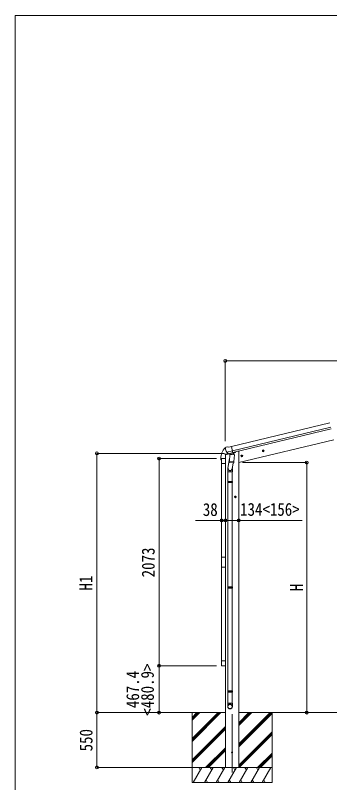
# Model space of a CAD drawing. Units: millimetres at full size, sheet at 1:30. Extents: x -8385 to 8479, y -5853 to 5787.
# Drawn here: x -8385 to -5238, y -1889 to 5787 of the extents above; entities that cross this region are included whole.
import ezdxf
from ezdxf.enums import TextEntityAlignment as Align

# ---------------------------------------------------------------- set-up
doc = ezdxf.new("R2010")
doc.units = ezdxf.units.MM
doc.header["$LTSCALE"] = 30
doc.header["$PDMODE"] = 32
doc.header["$PDSIZE"] = 30
for name, color, linetype, lineweight in [('0-0_0', 7, 'Continuous', 9), ('0-1_本体', 4, 'Continuous', 9), ('0-2_部品', 7, 'Continuous', 9), ('0-8_PARTS2', 2, 'Continuous', 9), ('0-A_寸法', 6, 'Continuous', 9), ('1-1_GLASS', 4, 'Continuous', 9), ('1-2_GLASS_SEAL', 7, 'Continuous', 9), ('1-A', 6, 'Continuous', 9), ('F-0_240', 7, 'Continuous', 9)]:
    doc.layers.add(name, color=color, linetype=linetype, lineweight=lineweight)
doc.styles.add('ＭＳ ゴシック', font='')
doc.styles.get('ＭＳ ゴシック').set_extended_font_data('MS Gothic')

msp = doc.modelspace()

# ---------------------------------------------------------------- linework, layer by layer
at = {"layer": '0-0_0'}
for p, q in [((-6282.34, -1186.89), (-6794.56, -1186.9)), ((-6615.34, -1235.5), (-6566.74, -1186.89)), ((-6615.34, -1186.9), (-6615.34, -1886.9)), ((-6615.34, -1447.63), (-6354.61, -1186.9)), ((-6615.34, -1461.77), (-6340.47, -1186.9)), ((-6615.34, -1475.91), (-6326.32, -1186.9)), ((-6615.34, -1263.78), (-6538.46, -1186.9)), ((-6615.34, -1249.64), (-6552.6, -1186.9)), ((-6148.34, -1501.13), (-5834.11, -1186.9)), ((-6148.34, -1515.27), (-5819.97, -1186.9)), ((-6148.34, -1317.28), (-6017.96, -1186.9)), ((-6148.34, -1303.14), (-6032.1, -1186.9)), ((-6148.34, -1289), (-6046.24, -1186.9)), ((-6148.34, -1186.9), (-1025.52, -1186.9)), ((-6148.34, -1529.41), (-5815.34, -1196.41)), ((-5815.34, -1186.9), (-5815.34, -1886.9)), ((-6615.34, -1659.76), (-6282.34, -1326.76)), ((-6615.34, -1673.9), (-6282.34, -1340.9)), ((-6615.34, -1688.04), (-6282.34, -1355.04)), ((-6148.34, -1713.26), (-5815.34, -1380.26)), ((-6148.34, -1727.4), (-5815.34, -1394.4)), ((-6143.69, -1736.9), (-5815.34, -1408.54)), ((-6480.35, -1736.9), (-6282.34, -1538.89)), ((-6466.2, -1736.9), (-6282.34, -1553.03)), ((-6452.06, -1736.9), (-6282.34, -1567.18)), ((-5959.85, -1736.9), (-5815.34, -1592.39)), ((-5945.7, -1736.9), (-5815.34, -1606.53)), ((-5931.56, -1736.9), (-5815.34, -1620.68)), ((-5815.34, -1736.9), (-6615.34, -1736.9)), ((-6605.05, -1886.9), (-6518.45, -1736.9)), ((-6533.45, -1762.88), (-6548.45, -1736.9)), ((-6489.58, -1886.9), (-6402.98, -1736.9)), ((-6417.98, -1762.88), (-6432.98, -1736.9)), ((-6374.11, -1886.9), (-6287.51, -1736.9)), ((-6302.51, -1762.88), (-6317.51, -1736.9)), ((-6148.34, -1736.9), (-6282.34, -1736.9)), ((-6258.64, -1886.9), (-6172.04, -1736.9)), ((-6187.04, -1762.88), (-6202.04, -1736.9)), ((-6143.17, -1886.9), (-6056.57, -1736.9)), ((-6071.57, -1762.88), (-6086.57, -1736.9)), ((-6027.7, -1886.9), (-5941.1, -1736.9)), ((-5971.1, -1736.9), (-5956.1, -1762.88)), ((-5912.23, -1886.9), (-5825.63, -1736.9)), ((-6615.34, -1886.9), (-5815.34, -1886.9)), ((-6474.58, -1860.92), (-6459.58, -1886.9)), ((-6359.11, -1860.92), (-6344.11, -1886.9)), ((-6243.64, -1860.92), (-6228.64, -1886.9)), ((-6128.17, -1860.92), (-6113.17, -1886.9)), ((-6012.7, -1860.92), (-5997.7, -1886.9)), ((-5897.23, -1860.92), (-5882.23, -1886.9))]:
    msp.add_line(p, q, dxfattribs=at)
at = {"layer": '0-1_本体'}
for p, q in [((-5237.89, 1709.48), (-6221.13, 1473.42)), ((-5227.81, 1667.5), (-6211.05, 1431.44)), ((-5223.88, 1651.13), (-6207.13, 1415.1)), ((-6148.34, 1312.98), (-5197.5, 1541.26)), ((-6282.34, 1389.82), (-6282.34, -1736.9)), ((-6148.34, 1426.1), (-6161.21, 1426.1)), ((-6148.34, 1426.1), (-6148.34, -1736.9))]:
    msp.add_line(p, q, dxfattribs=at)
at = {"layer": '0-2_部品'}
for p, q in [((-6278.36, 1466.02), (-6282.22, 1459.73)), ((-6275.27, 1468.27), (-6262.08, 1471.44)), ((-6247.52, 1468.76), (-6260.78, 1471.46)), ((-6247.52, 1468.76), (-6221.59, 1474.99)), ((-6206.44, 1411.87), (-6221.59, 1474.99)), ((-6284.61, 1389.23), (-6241.68, 1399.54)), ((-6284.61, 1396.12), (-6284.61, 1389.23)), ((-6282.58, 1457.45), (-6282.31, 1456.3)), ((-6255.37, 1405.5), (-6282.31, 1399.04)), ((-6268.8, 1417.72), (-6268.21, 1416.87)), ((-6268.53, 1417.14), (-6211.02, 1430.95)), ((-6268.21, 1416.87), (-6268.05, 1416.72)), ((-6251.67, 1402.23), (-6268.05, 1416.72)), ((-6248.97, 1401.66), (-6241.45, 1403.47)), ((-6244.76, 1401.91), (-6244.81, 1401.17)), ((-6244.06, 1400.13), (-6218.24, 1393.69)), ((-6237.14, 1394.78), (-6241.81, 1327.95)), ((-6241.17, 1403.44), (-6241.45, 1403.47)), ((-6216.4, 1409.39), (-6241.17, 1403.44)), ((-6191.45, 1391.59), (-6237.14, 1394.78)), ((-6235.36, 1397.96), (-6235.59, 1394.67)), ((-6215.85, 1409.13), (-6216.87, 1394.52)), ((-6216.16, 1409.54), (-6216.4, 1409.39)), ((-6216.16, 1409.54), (-6206.44, 1411.87)), ((-6206.81, 1413.42), (-6205.87, 1413.35)), ((-6205.87, 1413.35), (-6192.55, 1398.04)), ((-6202.11, 1409.03), (-6183.89, 1413.41)), ((-6196.13, 1324.75), (-6191.45, 1391.59)), ((-6192.55, 1398.04), (-6193, 1391.7)), ((-6180.05, 1421.53), (-6180.05, 1418.27)), ((-6107.58, 1381.84), (-6127.03, 1377.17)), ((-6124.6, 1377.75), (-6122.47, 1384.95)), ((-6114.97, 1369.78), (-6119.64, 1389.23)), ((-5893.66, 1433.2), (-5913.11, 1428.53)), ((-5910.68, 1429.11), (-5908.55, 1436.31)), ((-5905.51, 1423.67), (-5910.68, 1429.11)), ((-5901.05, 1421.14), (-5905.72, 1440.59)), ((-5898.22, 1425.42), (-5905.51, 1423.67)), ((-5896.08, 1432.62), (-5898.22, 1425.42)), ((-6240.08, 1352.71), (-6255.99, 1256.54)), ((-6242.67, 1315.48), (-6241.8, 1327.94)), ((-6242.28, 1314.12), (-6242.28, 1314.12)), ((-6196.13, 1324.75), (-6241.81, 1327.95)), ((-6240.83, 1313.34), (-6199.13, 1310.43)), ((-6204.56, 1310.8), (-6215.29, 1247.22)), ((-6196.14, 1324.75), (-6197.03, 1312.05)), ((-6119.44, 1372.31), (-6124.6, 1377.75)), ((-6112.14, 1374.06), (-6119.44, 1372.31)), ((-6110.01, 1381.26), (-6112.14, 1374.06)), ((-6212.15, 1254.04), (-6212.15, 1219.38)), ((-6256.15, 1219.38), (-6256.15, 1125.38)), ((-6214.15, 1219.38), (-6214.15, 1125.38)), ((-6258.15, 1123.38), (-6257.15, 1125.38)), ((-6258.15, 1123.38), (-6258.15, 1115.38)), ((-6212.15, 1123.38), (-6258.15, 1123.38)), ((-6258.15, 1115.38), (-6257.15, 1113.38)), ((-6212.15, 1115.38), (-6258.15, 1115.38)), ((-6213.15, 1125.38), (-6257.15, 1125.38)), ((-6213.15, 1113.38), (-6257.15, 1113.38)), ((-6256.15, 1113.38), (-6256.15, 69.04)), ((-6214.15, 1113.38), (-6214.15, 69.04)), ((-6212.15, 1123.38), (-6213.15, 1125.38)), ((-6212.15, 1115.38), (-6213.15, 1113.38)), ((-6212.15, 1123.38), (-6212.15, 1115.38)), ((-6171.94, 969.59), (-6191.94, 969.59)), ((-6189.44, 969.59), (-6185.69, 976.09)), ((-6185.69, 963.09), (-6189.44, 969.59)), ((-6178.19, 963.09), (-6185.69, 963.09)), ((-6181.94, 959.59), (-6181.94, 979.59)), ((-6174.43, 969.59), (-6178.19, 963.09)), ((-6258.15, 67.04), (-6257.15, 69.04)), ((-6258.15, 67.04), (-6258.15, 59.04)), ((-6212.15, 67.04), (-6258.15, 67.04)), ((-6258.15, 59.04), (-6257.15, 57.04)), ((-6212.15, 59.04), (-6258.15, 59.04)), ((-6213.15, 69.04), (-6257.15, 69.04)), ((-6213.15, 57.04), (-6257.15, 57.04)), ((-6256.15, 57.04), (-6256.15, -970.99)), ((-6214.15, 57.04), (-6214.15, -970.99)), ((-6212.15, 67.04), (-6213.15, 69.04)), ((-6212.15, 59.04), (-6213.15, 57.04)), ((-6212.15, 67.04), (-6212.15, 59.04)), ((-6258.15, -972.99), (-6257.15, -970.99)), ((-6258.15, -972.99), (-6258.15, -980.99)), ((-6212.15, -972.99), (-6258.15, -972.99)), ((-6258.15, -980.99), (-6257.15, -982.99)), ((-6212.15, -980.99), (-6258.15, -980.99)), ((-6213.15, -970.99), (-6257.15, -970.99)), ((-6213.15, -982.99), (-6257.15, -982.99)), ((-6256.15, -982.99), (-6256.15, -1093)), ((-6214.15, -982.99), (-6214.15, -1093)), ((-6212.15, -972.99), (-6213.15, -970.99)), ((-6212.15, -980.99), (-6213.15, -982.99)), ((-6212.15, -972.99), (-6212.15, -980.99)), ((-6212.15, -1093), (-6258.15, -1093)), ((-6258.15, -1127.14), (-6258.15, -1093)), ((-6212.15, -1127.14), (-6212.15, -1093))]:
    msp.add_line(p, q, dxfattribs=at)
for points in [[(-6248.13, 1401.77), (-6246.6, 1402.14), (-6209.9, 1410.95), (-6208.37, 1411.32)], [(-6122.47, 1384.95), (-6115.17, 1386.7), (-6110.01, 1381.26)], [(-5908.55, 1436.31), (-5901.25, 1438.06), (-5896.08, 1432.62)], [(-6212.15, 1219.38), (-6258.15, 1219.38), (-6258.15, 1253.73)], [(-6185.69, 976.09), (-6178.19, 976.09), (-6174.43, 969.59)]]:
    msp.add_lwpolyline(points, dxfattribs=at)
for centre, radius in [((-6117.3, 1379.51), 8.5), ((-6117.3, 1379.51), 7.7), ((-6117.3, 1379.51), 6.5), ((-5903.38, 1430.87), 8.5), ((-5903.38, 1430.87), 7.7), ((-5903.38, 1430.87), 6.5), ((-6181.94, 969.59), 8.5), ((-6181.94, 969.59), 7.7), ((-6181.94, 969.59), 6.5)]:
    msp.add_circle(centre, radius, dxfattribs=at)
at = {"layer": '0-2_部品', "color": 4}
msp.add_circle((-6215.14, -1586.9), 5, dxfattribs=at)
at = {"layer": '0-2_部品'}
for centre, radius, start, end in [((-6274.1, 1463.41), 5, 103.5, 148.5), ((-6261.38, 1468.52), 3, 78.5, 103.5), ((-6281.61, 1396.12), 3, 103.5, 180), ((-6085.5, 1503.55), 202.4, 193.5, 205.09125), ((-6248.25, 1402.26), 0.5, 248.23754, 283.5), ((-6245.26, 1401.95), 0.5, 356, 103.5), ((-6243.82, 1401.1), 1, 176, 256), ((-6217.89, 1394.66), 1.03, 250.03897, 351.96569), ((-6215.25, 1409.04), 0.604, 100.59842, 172.20595), ((-6208.48, 1411.8), 0.5, 283.5, 318.76246), ((-6185.05, 1418.27), 5, 283.5, 0), ((-6240.73, 1315.31), 1.95, 175.04017, 217.47766), ((-6240.69, 1315.34), 2, 217.40962, 266), ((-6198.99, 1312.42), 2, 266, 349.46843), ((-6228.15, 1253.73), 30, 177.45142, 180)]:
    msp.add_arc(centre, radius, start, end, dxfattribs=at)
for centre, major_axis, ratio, start_param, end_param in [((-6279.66, 1458.16), (-1.57, -2.57), 0.99628, 4.712389, 5.4996506), ((-6249.69, 1404.49), (-0.73, -2.92), 0.997631, 5.8041905, 6.6006116), ((-6249.63, 1404.71), (2.63, 3.16), 0.650902, 4.0958226, 4.1686332), ((-6249.66, 1404.59), (-0.73, -2.92), 0.997631, 0.3902369, 0.4789948), ((-6235.15, 1254.04), (23, 0), 0.996195, 2.5560258, 6.5663028), ((-6235.15, 1254.04), (21, 0), 0.996195, 2.9349147, 5.9512394), ((-6235.15, -1125.39), (-23, 0), 0.996195, 3.1415927, 6.2831853), ((-6235.15, -1127.14), (-23, 0), 0.996195, 3.1415927, 6.2831853), ((-6235.15, -1127.14), (0, -23.43), 0.981806, 4.712389, 7.8539816)]:
    msp.add_ellipse(centre, major_axis=major_axis, ratio=ratio, start_param=start_param, end_param=end_param, dxfattribs=at)
msp.add_ellipse((-6235.15, -1127.14), major_axis=(21, 0), ratio=0.996195, dxfattribs=at)
at = {"layer": '0-8_PARTS2'}
msp.add_line((-6215.14, -1787.84), (-6215.14, -1203.89), dxfattribs=at)
at = {"layer": '0-A_寸法'}
for p, q in [((-6282.64, 2330.63), (-6282.64, 1528.3)), ((-6282.64, 2330.63), (-890.62, 2330.63)), ((-7568.42, 1405.8), (-6289.59, 1405.8)), ((-7568.42, -1186.9), (-7568.42, 1405.8)), ((-6945.91, 1353.46), (-6945.91, -719.54)), ((-5466.72, 1313.08), (-6111.85, 1313.08)), ((-5466.72, -1186.9), (-5466.72, 1313.08)), ((-7568.42, -1186.9), (-6619.4, -1186.9)), ((-7568.42, -1186.9), (-6622.15, -1186.9)), ((-7568.42, -1186.9), (-7568.42, -1736.9)), ((-5466.72, -1186.9), (-5779.29, -1186.9)), ((-7568.42, -1736.9), (-6620.43, -1736.9))]:
    msp.add_line(p, q, dxfattribs=at)
msp.add_lwpolyline([(-5513.53, 734.35), (-6148.14, 734.35), (-6282.14, 734.35)], dxfattribs=at)
for p in [(-6282.64, 2330.63), (-7568.42, 1405.8), (-5466.72, 1313.08), (-6148.14, 734.35), (-7568.42, -1186.9), (-5466.72, -1186.9), (-7568.42, -1736.9)]:
    msp.add_point(p, dxfattribs=at)
at = {"layer": '1-1_GLASS'}
for p, q in [((-6320.07, 1305.06), (-6320.07, 366.06)), ((-6282.06, 1305.06), (-6282.06, 366.06)), ((-6320.07, 268.06), (-6320.07, -670.94)), ((-6282.06, -670.94), (-6282.06, 268.06))]:
    msp.add_line(p, q, dxfattribs=at)
at = {"layer": '1-2_GLASS_SEAL'}
for p, q in [((-6328.57, 1353.55), (-6328.57, 1341.79)), ((-6328.07, 1341.29), (-6321.8, 1341.29)), ((-6321.3, 1348.56), (-6321.3, 1341.79)), ((-6321.07, 1305.06), (-6321.07, 1348.76)), ((-6281.07, 1305.06), (-6321.07, 1305.06)), ((-6315.57, 1354.26), (-6286.57, 1354.26)), ((-6315.3, 1354.56), (-6282.06, 1354.56)), ((-6281.07, 1348.76), (-6281.07, 1305.06)), ((-6321.07, -670.94), (-6321.07, -714.64)), ((-6281.07, -670.94), (-6321.07, -670.94)), ((-6281.07, -714.64), (-6281.07, -670.94)), ((-6315.57, -720.14), (-6286.57, -720.14))]:
    msp.add_line(p, q, dxfattribs=at)
msp.add_lwpolyline([(-6321.06, 366.06), (-6281.06, 366.06), (-6281.06, 268.06), (-6321.06, 268.06)], close=True, dxfattribs=at)
for centre, radius, start, end in [((-6176.31, 1353.55), 152.26, 135.14293, 180), ((-6279.82, 1455.58), 6.95, 95.39711, 129.45641), ((-6328.07, 1341.79), 0.5, 180, 270), ((-6321.8, 1341.79), 0.5, 270, 0), ((-6315.3, 1348.56), 6, 90, 180), ((-6315.57, 1348.76), 5.5, 90, 180), ((-6286.57, 1348.76), 5.5, 0, 90), ((-6315.57, -714.64), 5.5, 180, 270), ((-6286.57, -714.64), 5.5, 270, 0)]:
    msp.add_arc(centre, radius, start, end, dxfattribs=at)
at = {"layer": '1-A'}
for p, q in [((-6945.91, 1353.46), (-6372.38, 1353.46)), ((-6282.14, 734.35), (-6582.14, 734.35)), ((-6282.14, 734.35), (-6320.17, 734.35)), ((-6945.91, -719.54), (-6372.38, -719.54)), ((-6945.91, -1186.9), (-6945.91, -719.54)), ((-6945.91, -1186.9), (-6372.38, -1186.9))]:
    msp.add_line(p, q, dxfattribs=at)
for p in [(-6945.91, 1353.46), (-6320.17, 734.35), (-6282.14, 734.35), (-6945.91, -719.54), (-6945.91, -1186.9)]:
    msp.add_point(p, dxfattribs=at)
at = {"layer": 'F-0_240', "color": 5}
for q in [(-8385.45, -5852.66), (8054.55, 5787.34)]:
    msp.add_line((-8385.45, 5787.34), q, dxfattribs=at)

# ---------------------------------------------------------------- texts
at = {"layer": '0-A_寸法', "color": 7, "style": 'ＭＳ ゴシック', "width": 0.85}
msp.add_text('134<156>', height=129, dxfattribs=at).set_placement((-6134.84, 742.35), align=Align.BOTTOM_LEFT)
for s, p in [('H1', (-7576.42, 33.45)), ('H', (-5466.72, 25.09)), ('550', (-7574.42, -1575.9))]:
    msp.add_text(s, height=129, rotation=90, dxfattribs=at).set_placement(p, align=Align.BOTTOM_LEFT)
at = {"layer": '1-A', "color": 7, "style": 'ＭＳ ゴシック', "width": 0.85}
msp.add_text('38', height=129, dxfattribs=at).set_placement((-6508.14, 740.35), align=Align.BOTTOM_LEFT)
for s, p in [('2073', (-6951.91, 164.96)), ('<480.9>', (-6959.79, -1219.22)), ('467.4', (-7107.37, -1143.22))]:
    msp.add_text(s, height=129, rotation=90, dxfattribs=at).set_placement(p, align=Align.BOTTOM_LEFT)

doc.saveas('drawing.dxf')
